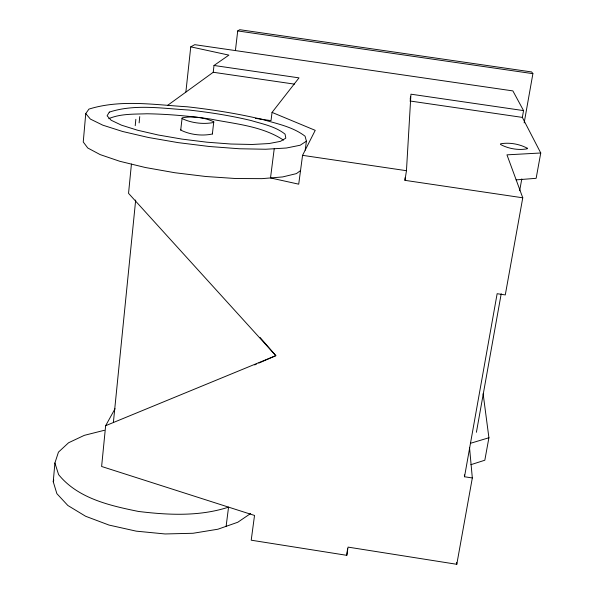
<?xml version="1.0" encoding="UTF-8"?>
<svg xmlns="http://www.w3.org/2000/svg" width="594" height="594" viewBox="0 0 594 594"><rect width="100%" height="100%" fill="white"/><g stroke="black" fill="none" stroke-linecap="round" stroke-linejoin="round"><path stroke-width="0.89" d="M115.05 408.724L105.643 425.705L101.619 466.483L254.522 515.444L251.217 540.198L346.785 555.331L348.062 547.111L456.786 564.3L472.327 477.97L464.515 476.752L497.141 293.703L505.279 294.928L522.765 197.795L404.959 180.346L406.459 170.701L410.944 94.186L523.552 110.603L522.349 117.397L540.755 152.992L536.144 178.319L516.075 179.885M404.959 180.346L405.13 177.584M250.661 513.498L237.8 522.237L217.909 529.217L193.05 533.271L165.073 533.961L136.264 531.155L109.029 525.074L85.618 516.26L67.842 505.479L56.883 493.673L53.245 481.756L54.908 462.978L58.45 452.138L68.585 442.753L84.311 435.35L104.395 430.279M305.205 150.156L306.407 141.179L305.071 136.212C292.79 126.812 277.212 123.804 262.689 119.52C237.808 113.61 212.526 109.63 187.132 106.779C154.663 104.819 120.582 99.213 88.929 109.11L85.759 113.588L83.249 141.981L87.764 147.995L100.119 154.589L119.743 161.271L145.322 167.501L174.851 172.735L205.866 176.507L235.721 178.527L261.976 178.645L282.655 176.93L296.428 173.611L300.601 170.537M131.437 164.018L128.542 193.34L275.839 355.658L258.873 363.068M135.217 125.683L135.84 119.312M139.122 122.891L139.746 116.61M113.409 422.23L135.677 200.022M180.717 130.056L182.135 117.835C192.463 115.912 204.277 117.293 213.766 121.807L212.37 133.999C202.131 136.197 190.05 134.801 180.717 130.056L180.888 129.358M185.877 92.003L190.756 46.844L194.743 44.676L512.882 90.904L523.552 110.603M167.53 105.42L213.231 72.268L214.003 65.474L228.89 55.116L190.756 46.844M213.766 121.807L213.684 122.483C203.378 124.502 191.409 123.107 181.957 118.496M212.37 133.999L212.452 133.294M235.41 50.587L237.711 30.925L239.761 29.7L531.645 71.948L532.9 73.656L524.16 122.891M346.785 555.331L347.535 548.901M214.003 65.474L299.012 77.866L272.052 112.4L271.013 120.634L255.442 118.347M226.114 526.336L228.556 507.128C199.599 516.639 168.258 515.08 138.387 511.434C109.756 505.598 77.866 498.448 58.591 474.591L54.908 462.978M274.228 148.745L270.508 177.94L298.715 184.177L302.561 155.338L315.228 130.346L272.052 112.4M410.164 99.28L410.551 96.733M476.403 432.291L501.217 293.74M519.668 190.733L521.792 178.891M483.13 393.74L488.914 437.756L484.823 460.224L470.834 464.701M53.245 481.756L53.794 480.041M306.407 141.179L300.193 145.233L286.412 148.017L265.674 149.25L239.308 148.752L209.288 146.495L178.096 142.627L148.366 137.474L122.609 131.489L102.821 125.178L90.347 119.06L85.759 113.588M254.626 364.924L256.326 364.181M105.643 425.705L275.839 355.658L260.053 337.437M108.695 118.696C120.701 113.558 134.066 114.271 146.844 113.773C168.05 114.085 189.182 116.038 210.172 118.993C234.882 123.968 261.984 125.906 283.501 140.117M470.522 443.287L488.914 437.756M540.755 152.992L506.957 154.848L522.765 197.795M237.711 30.925L532.9 73.656M213.231 72.268L294.468 84.133M409.905 100.98L522.349 117.397M302.561 155.338L406.459 170.701M469.52 447.482L472.327 477.97M464.367 474.91L464.515 476.752M456.682 562.451L456.786 564.3M527.205 148.188L527.175 148.804C518.436 150.468 508.234 148.708 500.445 144.416L500.549 143.815C509.31 142.241 519.371 143.978 527.205 148.188M109.311 112.118L107.091 115.785L111.13 120.233L121.451 125.163L137.504 130.212L158.204 134.994L181.972 139.1L206.89 142.189L230.925 144.023L252.168 144.476L269.037 143.548L280.442 141.365L285.811 138.142L285.061 134.147C275.312 126.373 262.682 124.027 251.017 120.515C230.583 115.63 209.808 112.363 188.944 110.031C162.63 108.531 134.89 103.764 109.311 112.118"/></g></svg>
